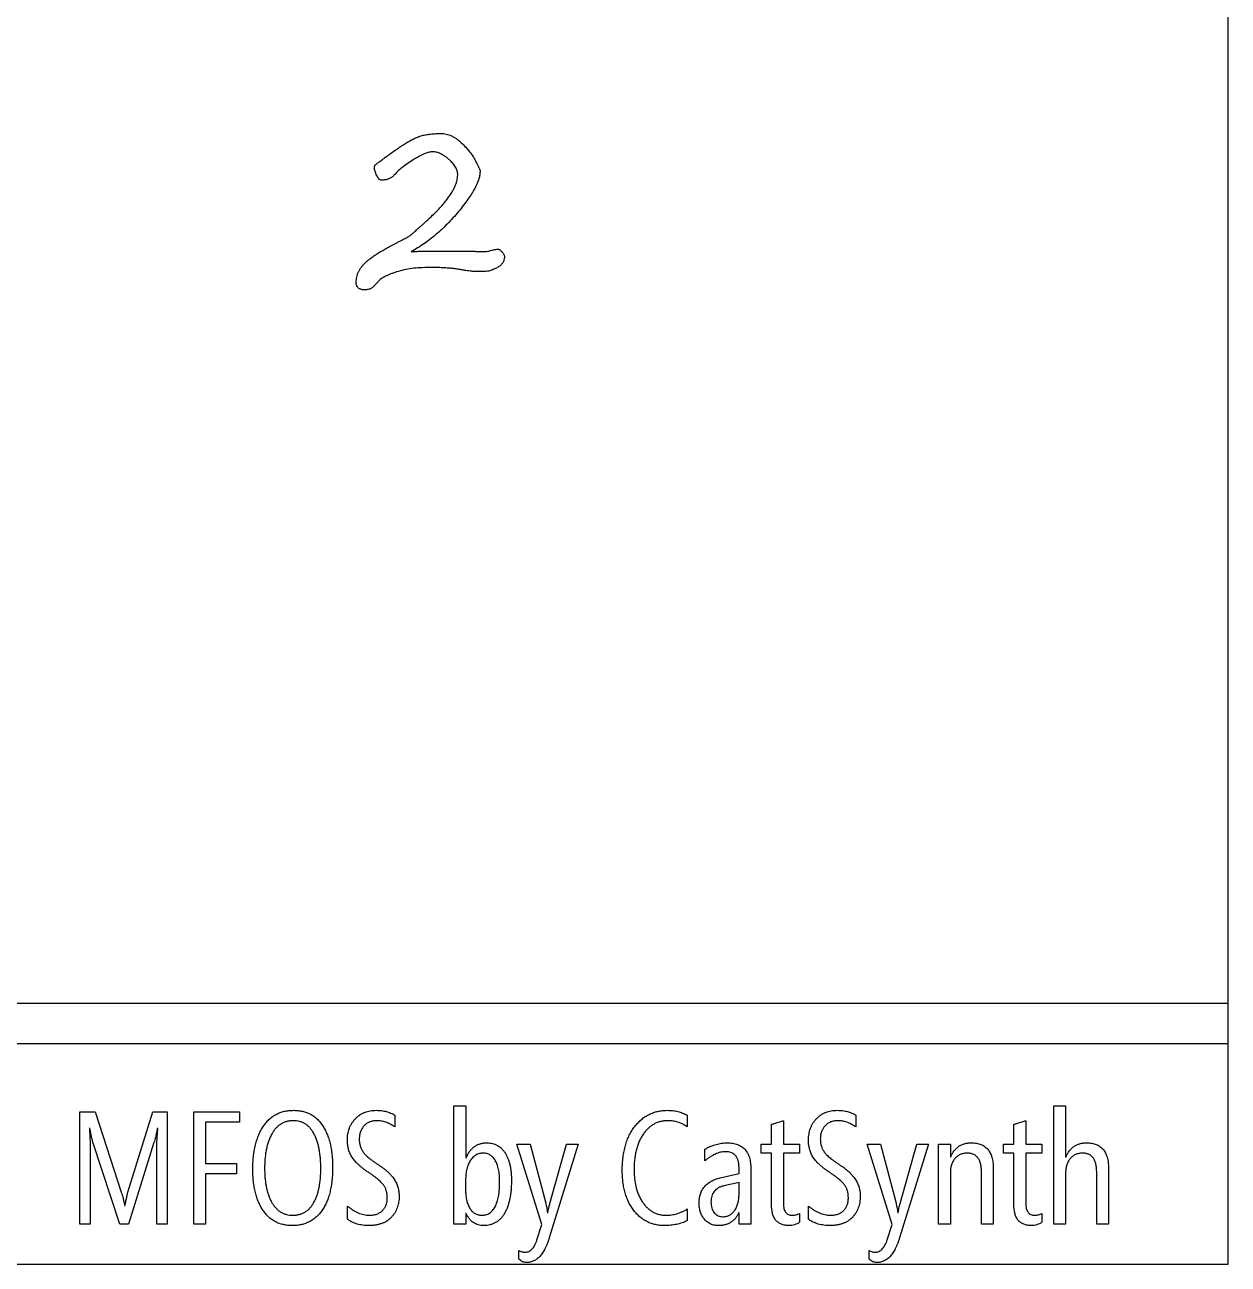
# Model space of a CAD drawing. Extents: x 87 to 117, y 47 to 176.
# Drawn here: x 101.72 to 116.72, y 47.38 to 62.83 of the extents above; entities that cross this region are included whole.
import ezdxf

# ---------------------------------------------------------------- set-up
doc = ezdxf.new("R2010")
doc.units = 0
doc.layers.get('0').update_dxf_attribs({"linetype": 'CONTINUOUS'})

msp = doc.modelspace()

# ---------------------------------------------------------------- linework, layer by layer
at = {"color": 7, "linetype": 'CONTINUOUS'}
for p, q in [((116.719, 50.625), (116.719, 172.625)), ((106.743, 60.004), (107.314, 60.004)), ((107.449, 59.751), (107.401, 59.751)), ((116.719, 50.625), (96.169, 50.625)), ((116.719, 50.125), (116.719, 50.625)), ((96.169, 50.125), (116.719, 50.125)), ((116.719, 47.375), (116.719, 50.125)), ((107.066, 47.875), (107.066, 49.349)), ((107.066, 49.349), (107.215, 49.349)), ((107.215, 49.349), (107.215, 48.702)), ((114.545, 47.875), (114.545, 49.349)), ((114.545, 49.349), (114.692, 49.349)), ((114.692, 49.349), (114.692, 48.716)), ((102.405, 47.875), (102.405, 49.275)), ((102.405, 49.275), (102.594, 49.275)), ((102.594, 49.275), (102.925, 48.263)), ((103.003, 48.272), (103.315, 49.275)), ((103.315, 49.275), (103.492, 49.275)), ((103.492, 49.275), (103.492, 47.875)), ((103.824, 47.875), (103.824, 49.275)), ((103.824, 49.275), (104.395, 49.275)), ((104.395, 49.146), (103.971, 49.146)), ((103.971, 49.146), (103.971, 48.631)), ((104.395, 49.275), (104.395, 49.146)), ((106.329, 49.234), (106.329, 49.087)), ((109.976, 49.234), (109.976, 49.087)), ((111.174, 49.165), (111.174, 48.87)), ((112.076, 49.234), (112.076, 49.087)), ((114.195, 49.165), (114.195, 48.87)), ((102.531, 49.073), (102.523, 49.073)), ((103.376, 49.068), (103.369, 49.068)), ((111.026, 48.87), (111.026, 49.119)), ((114.047, 48.87), (114.047, 49.119)), ((102.903, 47.875), (102.57, 48.883)), ((103.329, 48.891), (103.013, 47.875)), ((108.165, 47.871), (107.853, 48.87)), ((107.853, 48.87), (108.019, 48.87)), ((108.019, 48.87), (108.212, 48.136)), ((108.618, 48.87), (108.256, 47.703)), ((108.264, 48.134), (108.471, 48.87)), ((108.471, 48.87), (108.618, 48.87)), ((110.897, 48.76), (110.897, 48.87)), ((110.897, 48.87), (111.026, 48.87)), ((111.174, 48.87), (111.376, 48.87)), ((111.376, 48.87), (111.376, 48.76)), ((112.531, 47.871), (112.219, 48.87)), ((112.219, 48.87), (112.385, 48.87)), ((112.385, 48.87), (112.578, 48.136)), ((112.984, 48.87), (112.622, 47.703)), ((112.63, 48.134), (112.836, 48.87)), ((112.836, 48.87), (112.984, 48.87)), ((113.108, 47.875), (113.108, 48.87)), ((113.108, 48.87), (113.255, 48.87)), ((113.255, 48.87), (113.255, 48.716)), ((113.919, 48.76), (113.919, 48.87)), ((113.919, 48.87), (114.047, 48.87)), ((114.195, 48.87), (114.397, 48.87)), ((114.397, 48.87), (114.397, 48.76)), ((102.534, 48.801), (102.534, 47.875)), ((103.363, 47.875), (103.363, 48.814)), ((107.215, 48.702), (107.22, 48.702)), ((110.197, 48.663), (110.197, 48.81)), ((111.026, 48.76), (110.897, 48.76)), ((111.026, 48.116), (111.026, 48.76)), ((111.376, 48.76), (111.174, 48.76)), ((111.174, 48.76), (111.174, 48.133)), ((113.255, 48.716), (113.26, 48.716)), ((114.047, 48.76), (113.919, 48.76)), ((114.047, 48.116), (114.047, 48.76)), ((114.397, 48.76), (114.195, 48.76)), ((114.195, 48.76), (114.195, 48.133)), ((114.692, 48.716), (114.697, 48.716)), ((103.971, 48.631), (104.358, 48.631)), ((104.358, 48.631), (104.358, 48.502)), ((110.621, 48.506), (110.621, 48.575)), ((110.769, 48.565), (110.769, 47.875)), ((113.642, 47.875), (113.642, 48.532)), ((113.79, 48.57), (113.79, 47.875)), ((115.079, 47.875), (115.079, 48.532)), ((115.226, 48.57), (115.226, 47.875)), ((104.358, 48.502), (103.971, 48.502)), ((103.971, 48.502), (103.971, 47.875)), ((107.213, 48.429), (107.213, 48.292)), ((110.388, 48.452), (110.621, 48.506)), ((110.621, 48.396), (110.431, 48.353)), ((110.621, 48.249), (110.621, 48.396)), ((113.255, 48.512), (113.255, 47.875)), ((114.692, 48.512), (114.692, 47.875)), ((102.963, 48.106), (102.967, 48.106)), ((105.74, 47.936), (105.74, 48.101)), ((109.976, 48.064), (109.976, 47.917)), ((111.487, 47.936), (111.487, 48.101)), ((107.22, 48.007), (107.215, 48.007)), ((107.215, 48.007), (107.215, 47.875)), ((108.233, 48.018), (108.237, 48.018)), ((110.621, 48.014), (110.617, 48.014)), ((110.621, 47.875), (110.621, 48.014)), ((111.376, 48.009), (111.376, 47.898)), ((112.599, 48.018), (112.603, 48.018)), ((114.397, 48.009), (114.397, 47.898)), ((102.534, 47.875), (102.405, 47.875)), ((103.013, 47.875), (102.903, 47.875)), ((103.492, 47.875), (103.363, 47.875)), ((103.971, 47.875), (103.824, 47.875)), ((107.215, 47.875), (107.066, 47.875)), ((108.102, 47.678), (108.165, 47.871)), ((110.769, 47.875), (110.621, 47.875)), ((112.468, 47.678), (112.531, 47.871)), ((113.255, 47.875), (113.108, 47.875)), ((113.79, 47.875), (113.642, 47.875)), ((114.692, 47.875), (114.545, 47.875)), ((115.226, 47.875), (115.079, 47.875)), ((107.876, 47.438), (107.876, 47.548)), ((112.242, 47.438), (112.242, 47.548)), ((86.719, 47.375), (116.719, 47.375))]:
    msp.add_line(p, q, dxfattribs=at)
for points, knots in [([(106.077, 61.042), (106.077, 61.049), (106.078, 61.06), (106.081, 61.075), (106.088, 61.081), (106.095, 61.087), (106.106, 61.096), (106.121, 61.107), (106.139, 61.121), (106.161, 61.137), (106.187, 61.157), (106.226, 61.185), (106.275, 61.221), (106.334, 61.262), (106.389, 61.3), (106.441, 61.336), (106.492, 61.367), (106.542, 61.395), (106.593, 61.419), (106.644, 61.439), (106.7, 61.455), (106.762, 61.465), (106.831, 61.471), (106.879, 61.472), (106.904, 61.473)], [0, 0, 0, 0, 0.022106, 0.036826, 0.042022, 0.051854, 0.066392, 0.085584, 0.109181, 0.137516, 0.170504, 0.208474, 0.286544, 0.360058, 0.429257, 0.493684, 0.555092, 0.614295, 0.671835, 0.72779, 0.785943, 0.850648, 0.921577, 1, 1, 1, 1]), ([(106.904, 61.473), (106.915, 61.472), (106.938, 61.471), (106.971, 61.466), (107.004, 61.457), (107.036, 61.445), (107.068, 61.428), (107.099, 61.408), (107.129, 61.385), (107.168, 61.349), (107.214, 61.303), (107.262, 61.246), (107.303, 61.191), (107.33, 61.144), (107.348, 61.108), (107.36, 61.085), (107.371, 61.065), (107.379, 61.047), (107.385, 61.033), (107.389, 61.021), (107.393, 61.013), (107.393, 61.008), (107.393, 61.006)], [0, 0, 0, 0, 0.047221, 0.094361, 0.141592, 0.189691, 0.239545, 0.290928, 0.344725, 0.401282, 0.513052, 0.616939, 0.713451, 0.80419, 0.845364, 0.882071, 0.913819, 0.940119, 0.962475, 0.979881, 0.992157, 1, 1, 1, 1]), ([(106.803, 61.245), (106.796, 61.245), (106.781, 61.244), (106.757, 61.239), (106.731, 61.231), (106.701, 61.22), (106.67, 61.206), (106.636, 61.188), (106.599, 61.168), (106.548, 61.137), (106.488, 61.097), (106.422, 61.049), (106.366, 61.001), (106.335, 60.967), (106.32, 60.951)], [0, 0, 0, 0, 0.037265, 0.079375, 0.127495, 0.18106, 0.241434, 0.307916, 0.380911, 0.460579, 0.618051, 0.760236, 0.887063, 1, 1, 1, 1]), ([(107.115, 60.959), (107.115, 60.967), (107.114, 60.983), (107.109, 61.007), (107.1, 61.03), (107.088, 61.054), (107.072, 61.078), (107.054, 61.102), (107.031, 61.125), (107.006, 61.149), (106.98, 61.171), (106.953, 61.191), (106.927, 61.207), (106.901, 61.221), (106.876, 61.232), (106.852, 61.239), (106.827, 61.244), (106.811, 61.245), (106.803, 61.245)], [0, 0, 0, 0, 0.0515111, 0.104137, 0.1589868, 0.2174199, 0.2797547, 0.3461449, 0.4176363, 0.4952838, 0.5725738, 0.6453955, 0.7135396, 0.7774373, 0.8371421, 0.8936275, 0.9476198, 1, 1, 1, 1]), ([(106.161, 60.891), (106.157, 60.891), (106.146, 60.893), (106.133, 60.906), (106.119, 60.924), (106.106, 60.949), (106.094, 60.975), (106.085, 61), (106.078, 61.021), (106.077, 61.035), (106.077, 61.042)], [0, 0, 0, 0, 0.074646, 0.170766, 0.295176, 0.456503, 0.624469, 0.770829, 0.894683, 1, 1, 1, 1]), ([(106.32, 60.951), (106.311, 60.942), (106.292, 60.923), (106.254, 60.904), (106.21, 60.893), (106.178, 60.891), (106.161, 60.891)], [0, 0, 0, 0, 0.226835, 0.458891, 0.71491, 1, 1, 1, 1]), ([(106.346, 60.105), (106.358, 60.112), (106.382, 60.124), (106.416, 60.141), (106.445, 60.157), (106.471, 60.171), (106.494, 60.183), (106.512, 60.194), (106.526, 60.204), (106.538, 60.213), (106.55, 60.223), (106.564, 60.236), (106.582, 60.252), (106.604, 60.271), (106.629, 60.295), (106.659, 60.321), (106.692, 60.352), (106.74, 60.395), (106.799, 60.45), (106.863, 60.514), (106.917, 60.572), (106.963, 60.626), (107.001, 60.676), (107.033, 60.723), (107.059, 60.768), (107.08, 60.81), (107.095, 60.85), (107.107, 60.887), (107.113, 60.924), (107.114, 60.948), (107.115, 60.959)], [0, 0, 0, 0, 0.03548, 0.067234, 0.095568, 0.120629, 0.142129, 0.16008, 0.174691, 0.185891, 0.197714, 0.21377, 0.234063, 0.258868, 0.287884, 0.321408, 0.359393, 0.401392, 0.485824, 0.561722, 0.62895, 0.68785, 0.740452, 0.788437, 0.831772, 0.870684, 0.906463, 0.939798, 0.970598, 1, 1, 1, 1]), ([(107.393, 61.006), (107.393, 60.99), (107.391, 60.956), (107.377, 60.903), (107.355, 60.846), (107.326, 60.785), (107.287, 60.719), (107.241, 60.649), (107.186, 60.575), (107.124, 60.497), (107.057, 60.42), (106.987, 60.346), (106.916, 60.276), (106.843, 60.212), (106.769, 60.151), (106.693, 60.096), (106.616, 60.044), (106.562, 60.014), (106.536, 59.999)], [0, 0, 0, 0, 0.035618, 0.075111, 0.119728, 0.16967, 0.225428, 0.287122, 0.355168, 0.429414, 0.505896, 0.580565, 0.653765, 0.72524, 0.795537, 0.864802, 0.932626, 1, 1, 1, 1]), ([(105.849, 59.615), (105.85, 59.627), (105.851, 59.649), (105.855, 59.683), (105.865, 59.715), (105.877, 59.747), (105.894, 59.777), (105.913, 59.807), (105.937, 59.835), (105.963, 59.862), (105.995, 59.89), (106.031, 59.918), (106.071, 59.947), (106.117, 59.977), (106.167, 60.008), (106.222, 60.04), (106.282, 60.073), (106.324, 60.094), (106.346, 60.105)], [0, 0, 0, 0, 0.046949, 0.092743, 0.138108, 0.184331, 0.230854, 0.27867, 0.328405, 0.380221, 0.436327, 0.498087, 0.566415, 0.640679, 0.720976, 0.80765, 0.900482, 1, 1, 1, 1]), ([(106.536, 59.999), (106.549, 60), (106.578, 60.002), (106.625, 60.004), (106.681, 60.004), (106.722, 60.004), (106.743, 60.004)], [0, 0, 0, 0, 0.187264, 0.416337, 0.687199, 1, 1, 1, 1]), ([(107.314, 60.004), (107.331, 60.004), (107.36, 60.002), (107.4, 60), (107.431, 60), (107.459, 60), (107.493, 60.005), (107.52, 60.012), (107.535, 60.016)], [0, 0, 0, 0, 0.224288, 0.404012, 0.539156, 0.629837, 0.791278, 1, 1, 1, 1]), ([(107.535, 60.016), (107.543, 60.018), (107.559, 60.022), (107.581, 60.026), (107.599, 60.029), (107.611, 60.03), (107.616, 60.03)], [0, 0, 0, 0, 0.315434, 0.584585, 0.812608, 1, 1, 1, 1]), ([(107.616, 60.03), (107.62, 60.029), (107.629, 60.029), (107.641, 60.021), (107.655, 60.01), (107.668, 59.995), (107.681, 59.98), (107.69, 59.965), (107.696, 59.951), (107.697, 59.941), (107.697, 59.937)], [0, 0, 0, 0, 0.092021, 0.198992, 0.330354, 0.48873, 0.64797, 0.784961, 0.899015, 1, 1, 1, 1]), ([(106.762, 59.802), (106.724, 59.801), (106.651, 59.8), (106.545, 59.79), (106.446, 59.773), (106.369, 59.752), (106.313, 59.733), (106.274, 59.719), (106.24, 59.704), (106.21, 59.689), (106.183, 59.675), (106.16, 59.66), (106.141, 59.645), (106.13, 59.634), (106.125, 59.628)], [0, 0, 0, 0, 0.1675542, 0.3246051, 0.4737672, 0.6143108, 0.6799057, 0.7407035, 0.795717, 0.8459162, 0.8914062, 0.9316611, 0.9680032, 1, 1, 1, 1]), ([(107.216, 59.764), (107.2, 59.767), (107.168, 59.773), (107.118, 59.781), (107.065, 59.788), (107.01, 59.793), (106.952, 59.797), (106.891, 59.8), (106.827, 59.802), (106.784, 59.802), (106.762, 59.802)], [0, 0, 0, 0, 0.1048847, 0.2154556, 0.3315575, 0.453417, 0.5811777, 0.7147868, 0.8543923, 1, 1, 1, 1]), ([(107.697, 59.937), (107.697, 59.93), (107.696, 59.916), (107.692, 59.895), (107.685, 59.877), (107.676, 59.858), (107.662, 59.842), (107.647, 59.827), (107.629, 59.813), (107.601, 59.796), (107.566, 59.779), (107.525, 59.763), (107.486, 59.753), (107.461, 59.752), (107.449, 59.751)], [0, 0, 0, 0, 0.063069, 0.122459, 0.182169, 0.241571, 0.302149, 0.366389, 0.433713, 0.506433, 0.648116, 0.777487, 0.893599, 1, 1, 1, 1]), ([(107.401, 59.751), (107.381, 59.751), (107.345, 59.752), (107.294, 59.754), (107.252, 59.758), (107.227, 59.762), (107.216, 59.764)], [0, 0, 0, 0, 0.315682, 0.58898, 0.81627, 1, 1, 1, 1]), ([(105.953, 59.523), (105.945, 59.524), (105.93, 59.524), (105.908, 59.529), (105.89, 59.536), (105.875, 59.546), (105.863, 59.559), (105.855, 59.575), (105.85, 59.595), (105.849, 59.608), (105.849, 59.615)], [0, 0, 0, 0, 0.1548793, 0.2898171, 0.4106378, 0.521955, 0.6314712, 0.7440927, 0.8650162, 1, 1, 1, 1]), ([(106.125, 59.628), (106.116, 59.618), (106.099, 59.598), (106.075, 59.573), (106.054, 59.554), (106.036, 59.541), (106.018, 59.533), (105.999, 59.527), (105.977, 59.524), (105.961, 59.524), (105.953, 59.523)], [0, 0, 0, 0, 0.200898, 0.368259, 0.499908, 0.598384, 0.683257, 0.777167, 0.883415, 1, 1, 1, 1]), ([(104.561, 48.559), (104.561, 48.587), (104.562, 48.64), (104.568, 48.718), (104.578, 48.792), (104.592, 48.862), (104.611, 48.927), (104.633, 48.987), (104.66, 49.044), (104.691, 49.095), (104.726, 49.142), (104.764, 49.183), (104.806, 49.217), (104.852, 49.245), (104.901, 49.267), (104.954, 49.283), (105.011, 49.292), (105.05, 49.293), (105.07, 49.294)], [0, 0, 0, 0, 0.081874, 0.159686, 0.233631, 0.30379, 0.37109, 0.435201, 0.496771, 0.556699, 0.614337, 0.669601, 0.723283, 0.776342, 0.829518, 0.884123, 0.940676, 1, 1, 1, 1]), ([(105.07, 49.294), (105.089, 49.293), (105.126, 49.292), (105.18, 49.283), (105.231, 49.268), (105.278, 49.248), (105.321, 49.221), (105.362, 49.188), (105.398, 49.149), (105.431, 49.105), (105.46, 49.055), (105.486, 49.001), (105.508, 48.942), (105.525, 48.879), (105.539, 48.811), (105.548, 48.738), (105.554, 48.662), (105.555, 48.609), (105.555, 48.582)], [0, 0, 0, 0, 0.058793, 0.114712, 0.168484, 0.221328, 0.273667, 0.32679, 0.381121, 0.438119, 0.497421, 0.559105, 0.623283, 0.6907, 0.761829, 0.836944, 0.916346, 1, 1, 1, 1]), ([(105.74, 48.919), (105.74, 48.933), (105.74, 48.959), (105.745, 48.998), (105.753, 49.035), (105.764, 49.07), (105.778, 49.103), (105.795, 49.134), (105.816, 49.163), (105.839, 49.19), (105.865, 49.214), (105.893, 49.236), (105.923, 49.254), (105.955, 49.269), (105.989, 49.28), (106.025, 49.288), (106.063, 49.293), (106.089, 49.293), (106.102, 49.294)], [0, 0, 0, 0, 0.069286, 0.136106, 0.199867, 0.262149, 0.323085, 0.38352, 0.443747, 0.504683, 0.565476, 0.625093, 0.684806, 0.744794, 0.805359, 0.867786, 0.932657, 1, 1, 1, 1]), ([(106.102, 49.294), (106.112, 49.294), (106.134, 49.293), (106.165, 49.29), (106.195, 49.286), (106.224, 49.279), (106.252, 49.271), (106.279, 49.26), (106.305, 49.249), (106.321, 49.239), (106.329, 49.234)], [0, 0, 0, 0, 0.135357, 0.266391, 0.394707, 0.51985, 0.641005, 0.761483, 0.88147, 1, 1, 1, 1]), ([(109.166, 48.546), (109.166, 48.574), (109.167, 48.629), (109.175, 48.709), (109.187, 48.784), (109.204, 48.855), (109.225, 48.921), (109.252, 48.983), (109.284, 49.04), (109.32, 49.093), (109.361, 49.14), (109.404, 49.181), (109.451, 49.216), (109.501, 49.244), (109.554, 49.267), (109.61, 49.282), (109.669, 49.292), (109.71, 49.293), (109.73, 49.294)], [0, 0, 0, 0, 0.080198, 0.156322, 0.228654, 0.297605, 0.363882, 0.427726, 0.4897, 0.550423, 0.6096, 0.666314, 0.721256, 0.775658, 0.829728, 0.884827, 0.94137, 1, 1, 1, 1]), ([(109.73, 49.294), (109.752, 49.293), (109.795, 49.292), (109.858, 49.28), (109.919, 49.262), (109.957, 49.243), (109.976, 49.234)], [0, 0, 0, 0, 0.253739, 0.503071, 0.750566, 1, 1, 1, 1]), ([(111.487, 48.919), (111.487, 48.933), (111.488, 48.959), (111.493, 48.998), (111.5, 49.035), (111.511, 49.07), (111.526, 49.103), (111.542, 49.134), (111.563, 49.163), (111.586, 49.19), (111.612, 49.214), (111.64, 49.236), (111.67, 49.254), (111.702, 49.269), (111.736, 49.28), (111.772, 49.288), (111.81, 49.293), (111.836, 49.293), (111.849, 49.294)], [0, 0, 0, 0, 0.069286, 0.136106, 0.199867, 0.262149, 0.323085, 0.38352, 0.443747, 0.504683, 0.565476, 0.625093, 0.684806, 0.744794, 0.805359, 0.867786, 0.932657, 1, 1, 1, 1]), ([(111.849, 49.294), (111.86, 49.294), (111.881, 49.293), (111.912, 49.29), (111.942, 49.286), (111.971, 49.279), (111.999, 49.271), (112.026, 49.26), (112.052, 49.249), (112.068, 49.239), (112.076, 49.234)], [0, 0, 0, 0, 0.1353569, 0.2663909, 0.3947068, 0.5198498, 0.6410046, 0.761483, 0.8814697, 1, 1, 1, 1]), ([(105.065, 49.165), (105.051, 49.164), (105.024, 49.163), (104.984, 49.156), (104.947, 49.143), (104.912, 49.125), (104.88, 49.102), (104.85, 49.074), (104.823, 49.041), (104.799, 49.003), (104.778, 48.961), (104.759, 48.916), (104.743, 48.867), (104.73, 48.814), (104.72, 48.758), (104.713, 48.699), (104.709, 48.636), (104.708, 48.593), (104.708, 48.571)], [0, 0, 0, 0, 0.054091, 0.10601, 0.156404, 0.206193, 0.256919, 0.309071, 0.363848, 0.42199, 0.483103, 0.546369, 0.612894, 0.682698, 0.756095, 0.832987, 0.914345, 1, 1, 1, 1]), ([(105.408, 48.568), (105.408, 48.59), (105.407, 48.634), (105.403, 48.699), (105.396, 48.759), (105.387, 48.816), (105.375, 48.869), (105.36, 48.918), (105.342, 48.964), (105.322, 49.005), (105.299, 49.043), (105.273, 49.075), (105.245, 49.103), (105.214, 49.126), (105.18, 49.143), (105.144, 49.156), (105.105, 49.163), (105.079, 49.164), (105.065, 49.165)], [0, 0, 0, 0, 0.088355, 0.171988, 0.251103, 0.325868, 0.396146, 0.463046, 0.526227, 0.586658, 0.643793, 0.697339, 0.748426, 0.797988, 0.84654, 0.896018, 0.946743, 1, 1, 1, 1]), ([(106.102, 49.165), (106.094, 49.165), (106.079, 49.164), (106.056, 49.161), (106.035, 49.156), (106.015, 49.149), (105.996, 49.139), (105.978, 49.128), (105.961, 49.115), (105.941, 49.095), (105.919, 49.066), (105.901, 49.027), (105.889, 48.985), (105.888, 48.955), (105.887, 48.94)], [0, 0, 0, 0, 0.067165, 0.132293, 0.194562, 0.256122, 0.316124, 0.376786, 0.437448, 0.500112, 0.62368, 0.745173, 0.869529, 1, 1, 1, 1]), ([(106.329, 49.087), (106.32, 49.093), (106.302, 49.105), (106.274, 49.121), (106.245, 49.135), (106.217, 49.146), (106.189, 49.154), (106.16, 49.16), (106.131, 49.164), (106.111, 49.165), (106.102, 49.165)], [0, 0, 0, 0, 0.13687, 0.2682, 0.396209, 0.520003, 0.641838, 0.762184, 0.880952, 1, 1, 1, 1]), ([(109.731, 49.165), (109.716, 49.164), (109.686, 49.163), (109.642, 49.155), (109.601, 49.142), (109.562, 49.124), (109.525, 49.101), (109.49, 49.071), (109.458, 49.038), (109.428, 48.999), (109.401, 48.956), (109.377, 48.909), (109.358, 48.859), (109.341, 48.806), (109.329, 48.749), (109.32, 48.689), (109.314, 48.626), (109.314, 48.583), (109.313, 48.561)], [0, 0, 0, 0, 0.055587, 0.10912, 0.161442, 0.213769, 0.266975, 0.321572, 0.378462, 0.438534, 0.500711, 0.564174, 0.629595, 0.697151, 0.768051, 0.841623, 0.918835, 1, 1, 1, 1]), ([(109.976, 49.087), (109.967, 49.093), (109.949, 49.105), (109.92, 49.121), (109.89, 49.135), (109.86, 49.146), (109.829, 49.154), (109.797, 49.16), (109.764, 49.164), (109.742, 49.165), (109.731, 49.165)], [0, 0, 0, 0, 0.128626, 0.254044, 0.377462, 0.501207, 0.624385, 0.747451, 0.872449, 1, 1, 1, 1]), ([(111.056, 49.128), (111.069, 49.132), (111.093, 49.14), (111.126, 49.15), (111.152, 49.158), (111.167, 49.163), (111.174, 49.165)], [0, 0, 0, 0, 0.335476, 0.6136, 0.835101, 1, 1, 1, 1]), ([(111.849, 49.165), (111.841, 49.165), (111.826, 49.164), (111.804, 49.161), (111.782, 49.156), (111.762, 49.149), (111.743, 49.139), (111.725, 49.128), (111.709, 49.115), (111.688, 49.095), (111.667, 49.066), (111.648, 49.027), (111.636, 48.985), (111.635, 48.955), (111.634, 48.94)], [0, 0, 0, 0, 0.067165, 0.132293, 0.194562, 0.256122, 0.316124, 0.376786, 0.437448, 0.500112, 0.62368, 0.745173, 0.869529, 1, 1, 1, 1]), ([(112.076, 49.087), (112.067, 49.093), (112.049, 49.105), (112.021, 49.121), (111.993, 49.135), (111.964, 49.146), (111.936, 49.154), (111.907, 49.16), (111.878, 49.164), (111.859, 49.165), (111.849, 49.165)], [0, 0, 0, 0, 0.13687, 0.2682, 0.396209, 0.520003, 0.641838, 0.762184, 0.880952, 1, 1, 1, 1]), ([(114.077, 49.128), (114.09, 49.132), (114.114, 49.14), (114.147, 49.15), (114.173, 49.158), (114.188, 49.163), (114.195, 49.165)], [0, 0, 0, 0, 0.335476, 0.6136, 0.835101, 1, 1, 1, 1]), ([(102.523, 49.073), (102.525, 49.049), (102.528, 49.002), (102.531, 48.933), (102.534, 48.866), (102.534, 48.822), (102.534, 48.801)], [0, 0, 0, 0, 0.264649, 0.519427, 0.764533, 1, 1, 1, 1]), ([(102.57, 48.883), (102.569, 48.887), (102.567, 48.895), (102.563, 48.909), (102.559, 48.927), (102.554, 48.949), (102.549, 48.975), (102.543, 49.004), (102.537, 49.037), (102.533, 49.061), (102.531, 49.073)], [0, 0, 0, 0, 0.0557191, 0.1321894, 0.2266091, 0.3415698, 0.4774256, 0.6312804, 0.8060437, 1, 1, 1, 1]), ([(103.369, 49.068), (103.366, 49.049), (103.361, 49.015), (103.351, 48.967), (103.341, 48.926), (103.333, 48.902), (103.329, 48.891)], [0, 0, 0, 0, 0.305013, 0.572148, 0.804439, 1, 1, 1, 1]), ([(103.369, 48.961), (103.37, 48.972), (103.371, 48.992), (103.373, 49.02), (103.375, 49.045), (103.376, 49.06), (103.376, 49.068)], [0, 0, 0, 0, 0.297318, 0.562341, 0.797405, 1, 1, 1, 1]), ([(111.026, 49.119), (111.03, 49.12), (111.04, 49.122), (111.05, 49.126), (111.056, 49.128)], [0, 0, 0, 0, 0.389052, 1, 1, 1, 1]), ([(114.047, 49.119), (114.051, 49.12), (114.061, 49.122), (114.071, 49.126), (114.077, 49.128)], [0, 0, 0, 0, 0.389052, 1, 1, 1, 1]), ([(103.363, 48.814), (103.363, 48.84), (103.364, 48.889), (103.368, 48.938), (103.369, 48.961)], [0, 0, 0, 0, 0.524894, 1, 1, 1, 1]), ([(106.009, 48.515), (105.998, 48.523), (105.975, 48.538), (105.943, 48.562), (105.913, 48.585), (105.886, 48.609), (105.861, 48.632), (105.839, 48.656), (105.819, 48.679), (105.802, 48.702), (105.787, 48.726), (105.774, 48.751), (105.764, 48.776), (105.755, 48.803), (105.748, 48.831), (105.743, 48.859), (105.74, 48.889), (105.74, 48.909), (105.74, 48.919)], [0, 0, 0, 0, 0.0825319, 0.1609089, 0.2356888, 0.3061216, 0.3728278, 0.4355433, 0.495259, 0.5513859, 0.6059107, 0.659954, 0.7143765, 0.7697283, 0.8249186, 0.8816359, 0.9401244, 1, 1, 1, 1]), ([(105.887, 48.94), (105.887, 48.926), (105.888, 48.897), (105.897, 48.856), (105.91, 48.818), (105.926, 48.788), (105.943, 48.765), (105.958, 48.748), (105.976, 48.729), (105.997, 48.71), (106.02, 48.69), (106.047, 48.67), (106.076, 48.649), (106.097, 48.635), (106.108, 48.628)], [0, 0, 0, 0, 0.1082418, 0.2112481, 0.3115112, 0.4107657, 0.4630067, 0.5209099, 0.5846713, 0.6550916, 0.731231, 0.8143873, 0.9041413, 1, 1, 1, 1]), ([(107.22, 48.702), (107.227, 48.717), (107.24, 48.746), (107.264, 48.784), (107.292, 48.816), (107.323, 48.843), (107.357, 48.863), (107.395, 48.878), (107.436, 48.887), (107.464, 48.888), (107.479, 48.889)], [0, 0, 0, 0, 0.142568, 0.274142, 0.397671, 0.516432, 0.632868, 0.750151, 0.871207, 1, 1, 1, 1]), ([(107.479, 48.889), (107.491, 48.888), (107.514, 48.887), (107.548, 48.881), (107.579, 48.872), (107.609, 48.858), (107.636, 48.84), (107.662, 48.818), (107.685, 48.792), (107.706, 48.763), (107.724, 48.73), (107.74, 48.694), (107.754, 48.656), (107.765, 48.614), (107.774, 48.57), (107.78, 48.523), (107.784, 48.472), (107.784, 48.438), (107.784, 48.421)], [0, 0, 0, 0, 0.056992, 0.111008, 0.163841, 0.215571, 0.266992, 0.319702, 0.374616, 0.432175, 0.492393, 0.554828, 0.619991, 0.688008, 0.760004, 0.835935, 0.915546, 1, 1, 1, 1]), ([(110.197, 48.81), (110.209, 48.817), (110.232, 48.829), (110.267, 48.845), (110.301, 48.858), (110.336, 48.869), (110.37, 48.878), (110.404, 48.884), (110.439, 48.888), (110.461, 48.888), (110.473, 48.889)], [0, 0, 0, 0, 0.136217, 0.268484, 0.396733, 0.521993, 0.64412, 0.76437, 0.882507, 1, 1, 1, 1]), ([(110.473, 48.889), (110.485, 48.888), (110.508, 48.888), (110.541, 48.884), (110.573, 48.878), (110.602, 48.869), (110.629, 48.857), (110.653, 48.844), (110.675, 48.827), (110.695, 48.808), (110.712, 48.786), (110.727, 48.762), (110.74, 48.735), (110.751, 48.706), (110.759, 48.674), (110.764, 48.64), (110.768, 48.603), (110.768, 48.578), (110.769, 48.565)], [0, 0, 0, 0, 0.070997, 0.13843, 0.201503, 0.261798, 0.319207, 0.374571, 0.429395, 0.483624, 0.538588, 0.594638, 0.653761, 0.715122, 0.780078, 0.848568, 0.922139, 1, 1, 1, 1]), ([(111.757, 48.515), (111.745, 48.523), (111.722, 48.538), (111.69, 48.562), (111.66, 48.585), (111.633, 48.609), (111.608, 48.632), (111.586, 48.656), (111.567, 48.679), (111.549, 48.702), (111.534, 48.726), (111.522, 48.751), (111.511, 48.776), (111.502, 48.803), (111.496, 48.831), (111.491, 48.859), (111.487, 48.889), (111.487, 48.909), (111.487, 48.919)], [0, 0, 0, 0, 0.082532, 0.160909, 0.235689, 0.306122, 0.372828, 0.435543, 0.495259, 0.551386, 0.605911, 0.659954, 0.714376, 0.769728, 0.824919, 0.881636, 0.940124, 1, 1, 1, 1]), ([(111.634, 48.94), (111.635, 48.926), (111.636, 48.897), (111.644, 48.856), (111.658, 48.818), (111.674, 48.788), (111.69, 48.765), (111.705, 48.748), (111.723, 48.729), (111.745, 48.71), (111.768, 48.69), (111.794, 48.67), (111.824, 48.649), (111.844, 48.635), (111.855, 48.628)], [0, 0, 0, 0, 0.108242, 0.211248, 0.311511, 0.410766, 0.463007, 0.52091, 0.584671, 0.655092, 0.731231, 0.814387, 0.904141, 1, 1, 1, 1]), ([(113.26, 48.716), (113.267, 48.73), (113.279, 48.756), (113.303, 48.791), (113.331, 48.822), (113.362, 48.846), (113.396, 48.865), (113.433, 48.879), (113.473, 48.887), (113.502, 48.888), (113.516, 48.889)], [0, 0, 0, 0, 0.138012, 0.26701, 0.388918, 0.507155, 0.624592, 0.743798, 0.867757, 1, 1, 1, 1]), ([(113.516, 48.889), (113.527, 48.888), (113.549, 48.888), (113.58, 48.884), (113.609, 48.878), (113.636, 48.869), (113.66, 48.858), (113.683, 48.845), (113.703, 48.828), (113.722, 48.809), (113.738, 48.788), (113.752, 48.764), (113.764, 48.738), (113.773, 48.709), (113.781, 48.678), (113.786, 48.644), (113.789, 48.608), (113.789, 48.583), (113.79, 48.57)], [0, 0, 0, 0, 0.068941, 0.134114, 0.195459, 0.254005, 0.310036, 0.364596, 0.41868, 0.472906, 0.528146, 0.585073, 0.644326, 0.707607, 0.773579, 0.844501, 0.919681, 1, 1, 1, 1]), ([(114.697, 48.716), (114.704, 48.73), (114.716, 48.756), (114.74, 48.791), (114.767, 48.822), (114.798, 48.846), (114.832, 48.865), (114.87, 48.879), (114.91, 48.887), (114.938, 48.888), (114.953, 48.889)], [0, 0, 0, 0, 0.138012, 0.26701, 0.388918, 0.507155, 0.624592, 0.743798, 0.867757, 1, 1, 1, 1]), ([(114.953, 48.889), (114.964, 48.888), (114.986, 48.888), (115.017, 48.884), (115.046, 48.878), (115.073, 48.869), (115.097, 48.858), (115.12, 48.845), (115.14, 48.828), (115.159, 48.809), (115.175, 48.788), (115.188, 48.764), (115.2, 48.738), (115.21, 48.709), (115.218, 48.678), (115.223, 48.644), (115.226, 48.608), (115.226, 48.583), (115.226, 48.57)], [0, 0, 0, 0, 0.068941, 0.134114, 0.195459, 0.254005, 0.310036, 0.364596, 0.41868, 0.472906, 0.528146, 0.585073, 0.644326, 0.707607, 0.773579, 0.844501, 0.919681, 1, 1, 1, 1]), ([(107.434, 48.76), (107.426, 48.759), (107.409, 48.759), (107.385, 48.754), (107.363, 48.747), (107.341, 48.737), (107.322, 48.724), (107.303, 48.708), (107.286, 48.689), (107.271, 48.667), (107.257, 48.643), (107.246, 48.617), (107.236, 48.59), (107.228, 48.561), (107.221, 48.53), (107.217, 48.498), (107.214, 48.464), (107.213, 48.441), (107.213, 48.429)], [0, 0, 0, 0, 0.057188, 0.111273, 0.164416, 0.216942, 0.270208, 0.324468, 0.381906, 0.441491, 0.503699, 0.567276, 0.632963, 0.70034, 0.77058, 0.843984, 0.920172, 1, 1, 1, 1]), ([(107.637, 48.406), (107.637, 48.42), (107.637, 48.447), (107.634, 48.487), (107.63, 48.523), (107.624, 48.557), (107.617, 48.589), (107.608, 48.618), (107.597, 48.645), (107.584, 48.669), (107.57, 48.69), (107.555, 48.709), (107.538, 48.724), (107.52, 48.737), (107.501, 48.747), (107.479, 48.754), (107.457, 48.759), (107.442, 48.759), (107.434, 48.76)], [0, 0, 0, 0, 0.091798, 0.178069, 0.258941, 0.33532, 0.406248, 0.473308, 0.536312, 0.595479, 0.651656, 0.704252, 0.754412, 0.802533, 0.850941, 0.898979, 0.948633, 1, 1, 1, 1]), ([(110.45, 48.778), (110.44, 48.778), (110.419, 48.777), (110.388, 48.771), (110.357, 48.762), (110.326, 48.749), (110.294, 48.733), (110.262, 48.713), (110.229, 48.69), (110.208, 48.672), (110.197, 48.663)], [0, 0, 0, 0, 0.1077, 0.21794, 0.33192, 0.45116, 0.577278, 0.709859, 0.850895, 1, 1, 1, 1]), ([(110.621, 48.575), (110.621, 48.591), (110.62, 48.621), (110.612, 48.663), (110.599, 48.698), (110.58, 48.728), (110.555, 48.751), (110.525, 48.767), (110.489, 48.776), (110.464, 48.777), (110.45, 48.778)], [0, 0, 0, 0, 0.156877, 0.295213, 0.418447, 0.530363, 0.638544, 0.748559, 0.867627, 1, 1, 1, 1]), ([(113.462, 48.76), (113.455, 48.759), (113.44, 48.759), (113.418, 48.756), (113.398, 48.751), (113.379, 48.743), (113.36, 48.734), (113.343, 48.723), (113.327, 48.709), (113.312, 48.694), (113.299, 48.676), (113.287, 48.657), (113.277, 48.637), (113.269, 48.615), (113.263, 48.591), (113.258, 48.566), (113.256, 48.54), (113.256, 48.522), (113.255, 48.512)], [0, 0, 0, 0, 0.061903, 0.121872, 0.179926, 0.235863, 0.292934, 0.34899, 0.40633, 0.465747, 0.526155, 0.587323, 0.649002, 0.713196, 0.780486, 0.849817, 0.923083, 1, 1, 1, 1]), ([(113.642, 48.532), (113.642, 48.542), (113.642, 48.559), (113.64, 48.585), (113.636, 48.609), (113.631, 48.631), (113.625, 48.652), (113.617, 48.671), (113.608, 48.688), (113.598, 48.703), (113.586, 48.716), (113.572, 48.728), (113.557, 48.738), (113.541, 48.746), (113.523, 48.752), (113.504, 48.757), (113.484, 48.759), (113.47, 48.759), (113.462, 48.76)], [0, 0, 0, 0, 0.083479, 0.161167, 0.234076, 0.302631, 0.367253, 0.428445, 0.486035, 0.541737, 0.595891, 0.648888, 0.702177, 0.757388, 0.813475, 0.872517, 0.933875, 1, 1, 1, 1]), ([(114.899, 48.76), (114.892, 48.759), (114.877, 48.759), (114.855, 48.756), (114.835, 48.751), (114.815, 48.743), (114.797, 48.734), (114.78, 48.723), (114.764, 48.709), (114.749, 48.694), (114.736, 48.676), (114.724, 48.657), (114.714, 48.637), (114.706, 48.615), (114.7, 48.591), (114.695, 48.566), (114.693, 48.54), (114.692, 48.522), (114.692, 48.512)], [0, 0, 0, 0, 0.061903, 0.121872, 0.179926, 0.235863, 0.292934, 0.34899, 0.40633, 0.465747, 0.526155, 0.587323, 0.649002, 0.713196, 0.780486, 0.849817, 0.923083, 1, 1, 1, 1]), ([(115.079, 48.532), (115.079, 48.542), (115.079, 48.559), (115.076, 48.585), (115.073, 48.609), (115.068, 48.631), (115.062, 48.652), (115.054, 48.671), (115.045, 48.688), (115.035, 48.703), (115.022, 48.716), (115.009, 48.728), (114.994, 48.738), (114.978, 48.746), (114.96, 48.752), (114.941, 48.757), (114.921, 48.759), (114.906, 48.759), (114.899, 48.76)], [0, 0, 0, 0, 0.083479, 0.161167, 0.234076, 0.302631, 0.367253, 0.428445, 0.486035, 0.541737, 0.595891, 0.648888, 0.702177, 0.757388, 0.813475, 0.872517, 0.933875, 1, 1, 1, 1]), ([(105.052, 47.857), (105.033, 47.857), (104.996, 47.858), (104.942, 47.868), (104.891, 47.882), (104.843, 47.903), (104.799, 47.93), (104.758, 47.963), (104.721, 48.002), (104.687, 48.046), (104.658, 48.096), (104.631, 48.15), (104.61, 48.208), (104.591, 48.27), (104.578, 48.337), (104.568, 48.407), (104.562, 48.482), (104.561, 48.533), (104.561, 48.559)], [0, 0, 0, 0, 0.059169, 0.11574, 0.170512, 0.223694, 0.276721, 0.330649, 0.386162, 0.443883, 0.503871, 0.565671, 0.629804, 0.696956, 0.767078, 0.840645, 0.918198, 1, 1, 1, 1]), ([(104.708, 48.571), (104.708, 48.549), (104.709, 48.506), (104.713, 48.443), (104.72, 48.384), (104.73, 48.328), (104.743, 48.276), (104.758, 48.228), (104.777, 48.183), (104.798, 48.142), (104.822, 48.105), (104.849, 48.074), (104.878, 48.046), (104.909, 48.024), (104.943, 48.007), (104.98, 47.995), (105.018, 47.987), (105.045, 47.986), (105.059, 47.986)], [0, 0, 0, 0, 0.087225, 0.169717, 0.248055, 0.321665, 0.392074, 0.458332, 0.521783, 0.582232, 0.639507, 0.693643, 0.745196, 0.795359, 0.844997, 0.894779, 0.946308, 1, 1, 1, 1]), ([(105.555, 48.582), (105.555, 48.554), (105.554, 48.5), (105.548, 48.422), (105.538, 48.348), (105.524, 48.279), (105.506, 48.214), (105.484, 48.154), (105.457, 48.099), (105.427, 48.049), (105.392, 48.004), (105.354, 47.964), (105.313, 47.931), (105.267, 47.904), (105.219, 47.883), (105.166, 47.868), (105.11, 47.858), (105.072, 47.857), (105.052, 47.857)], [0, 0, 0, 0, 0.083371, 0.162322, 0.237137, 0.307742, 0.375161, 0.439077, 0.50043, 0.559641, 0.616423, 0.670862, 0.724194, 0.776754, 0.829764, 0.883986, 0.940603, 1, 1, 1, 1]), ([(105.059, 47.986), (105.073, 47.986), (105.1, 47.987), (105.139, 47.995), (105.176, 48.007), (105.21, 48.024), (105.242, 48.046), (105.271, 48.073), (105.297, 48.105), (105.32, 48.142), (105.341, 48.183), (105.359, 48.227), (105.374, 48.275), (105.387, 48.327), (105.396, 48.382), (105.403, 48.441), (105.407, 48.503), (105.408, 48.546), (105.408, 48.568)], [0, 0, 0, 0, 0.055054, 0.107174, 0.157885, 0.207562, 0.257937, 0.309432, 0.363554, 0.42066, 0.48068, 0.543759, 0.610182, 0.680062, 0.75361, 0.831105, 0.913164, 1, 1, 1, 1]), ([(106.108, 48.628), (106.12, 48.62), (106.144, 48.604), (106.178, 48.58), (106.209, 48.556), (106.238, 48.532), (106.264, 48.508), (106.286, 48.483), (106.306, 48.46), (106.328, 48.428), (106.351, 48.387), (106.37, 48.335), (106.382, 48.281), (106.384, 48.244), (106.384, 48.225)], [0, 0, 0, 0, 0.086195, 0.167907, 0.245006, 0.31784, 0.385699, 0.450004, 0.510553, 0.567356, 0.675839, 0.782532, 0.889807, 1, 1, 1, 1]), ([(109.694, 47.857), (109.675, 47.857), (109.636, 47.858), (109.581, 47.868), (109.528, 47.882), (109.478, 47.903), (109.431, 47.93), (109.388, 47.962), (109.347, 48.001), (109.309, 48.045), (109.275, 48.094), (109.246, 48.147), (109.221, 48.204), (109.201, 48.265), (109.185, 48.33), (109.174, 48.398), (109.167, 48.471), (109.166, 48.52), (109.166, 48.546)], [0, 0, 0, 0, 0.060048, 0.117509, 0.173351, 0.228441, 0.28308, 0.338801, 0.396068, 0.455576, 0.516716, 0.578872, 0.64265, 0.70805, 0.776196, 0.847499, 0.921966, 1, 1, 1, 1]), ([(109.313, 48.561), (109.314, 48.539), (109.314, 48.497), (109.319, 48.436), (109.328, 48.378), (109.34, 48.324), (109.356, 48.273), (109.375, 48.225), (109.398, 48.181), (109.424, 48.141), (109.452, 48.104), (109.483, 48.073), (109.516, 48.046), (109.551, 48.024), (109.587, 48.007), (109.626, 47.995), (109.666, 47.987), (109.694, 47.986), (109.708, 47.986)], [0, 0, 0, 0, 0.082904, 0.161989, 0.236811, 0.308523, 0.376634, 0.44252, 0.505728, 0.567815, 0.627329, 0.683839, 0.73775, 0.790301, 0.84162, 0.893221, 0.945903, 1, 1, 1, 1]), ([(111.855, 48.628), (111.867, 48.62), (111.891, 48.604), (111.926, 48.58), (111.957, 48.556), (111.985, 48.532), (112.011, 48.508), (112.033, 48.483), (112.053, 48.46), (112.075, 48.428), (112.098, 48.387), (112.118, 48.335), (112.13, 48.281), (112.131, 48.244), (112.132, 48.225)], [0, 0, 0, 0, 0.086195, 0.167907, 0.245006, 0.31784, 0.385699, 0.450004, 0.510553, 0.567356, 0.675839, 0.782532, 0.889807, 1, 1, 1, 1]), ([(106.237, 48.205), (106.237, 48.219), (106.236, 48.246), (106.227, 48.286), (106.214, 48.323), (106.198, 48.352), (106.182, 48.374), (106.166, 48.391), (106.148, 48.41), (106.126, 48.429), (106.101, 48.449), (106.074, 48.471), (106.043, 48.493), (106.021, 48.508), (106.009, 48.515)], [0, 0, 0, 0, 0.104648, 0.204702, 0.300013, 0.395116, 0.445425, 0.503313, 0.567625, 0.639085, 0.718327, 0.804454, 0.898701, 1, 1, 1, 1]), ([(107.414, 47.986), (107.423, 47.986), (107.441, 47.987), (107.466, 47.992), (107.49, 48), (107.512, 48.011), (107.532, 48.027), (107.551, 48.045), (107.567, 48.067), (107.582, 48.091), (107.595, 48.12), (107.606, 48.151), (107.616, 48.186), (107.624, 48.223), (107.63, 48.264), (107.634, 48.309), (107.637, 48.357), (107.637, 48.389), (107.637, 48.406)], [0, 0, 0, 0, 0.050987, 0.098971, 0.145875, 0.192365, 0.239134, 0.287368, 0.338361, 0.392299, 0.450181, 0.512847, 0.580215, 0.652729, 0.730431, 0.814726, 0.904174, 1, 1, 1, 1]), ([(107.784, 48.421), (107.784, 48.399), (107.783, 48.357), (107.78, 48.296), (107.772, 48.238), (107.763, 48.184), (107.75, 48.134), (107.735, 48.087), (107.717, 48.044), (107.696, 48.006), (107.673, 47.97), (107.647, 47.94), (107.618, 47.914), (107.587, 47.893), (107.554, 47.877), (107.518, 47.865), (107.48, 47.858), (107.453, 47.857), (107.44, 47.857)], [0, 0, 0, 0, 0.087517, 0.170524, 0.248516, 0.322358, 0.392151, 0.458063, 0.520971, 0.580651, 0.637274, 0.690756, 0.742524, 0.792353, 0.842614, 0.89291, 0.945082, 1, 1, 1, 1]), ([(110.124, 48.134), (110.124, 48.145), (110.125, 48.165), (110.127, 48.195), (110.133, 48.223), (110.14, 48.25), (110.149, 48.275), (110.16, 48.299), (110.174, 48.321), (110.19, 48.342), (110.207, 48.362), (110.227, 48.379), (110.249, 48.395), (110.272, 48.41), (110.298, 48.423), (110.327, 48.434), (110.356, 48.444), (110.377, 48.449), (110.388, 48.452)], [0, 0, 0, 0, 0.069269, 0.134989, 0.198892, 0.26005, 0.319142, 0.376807, 0.434098, 0.491254, 0.5479, 0.606388, 0.665831, 0.727157, 0.79106, 0.857454, 0.927141, 1, 1, 1, 1]), ([(111.984, 48.205), (111.984, 48.219), (111.983, 48.246), (111.975, 48.286), (111.961, 48.323), (111.946, 48.352), (111.929, 48.374), (111.914, 48.391), (111.895, 48.41), (111.873, 48.429), (111.849, 48.449), (111.821, 48.471), (111.79, 48.493), (111.768, 48.508), (111.757, 48.515)], [0, 0, 0, 0, 0.104648, 0.204702, 0.300013, 0.395116, 0.445425, 0.503313, 0.567625, 0.639085, 0.718327, 0.804454, 0.898701, 1, 1, 1, 1]), ([(102.925, 48.263), (102.929, 48.251), (102.937, 48.227), (102.946, 48.188), (102.956, 48.148), (102.961, 48.12), (102.963, 48.106)], [0, 0, 0, 0, 0.230692, 0.474875, 0.730325, 1, 1, 1, 1]), ([(102.985, 48.191), (102.987, 48.203), (102.993, 48.231), (103, 48.258), (103.003, 48.272)], [0, 0, 0, 0, 0.473717, 1, 1, 1, 1]), ([(106.384, 48.225), (106.384, 48.212), (106.384, 48.186), (106.379, 48.148), (106.371, 48.112), (106.36, 48.077), (106.347, 48.045), (106.33, 48.014), (106.31, 47.986), (106.287, 47.959), (106.262, 47.935), (106.233, 47.914), (106.202, 47.896), (106.168, 47.882), (106.131, 47.871), (106.092, 47.863), (106.051, 47.858), (106.022, 47.857), (106.007, 47.857)], [0, 0, 0, 0, 0.066651, 0.130349, 0.192074, 0.251762, 0.310387, 0.36894, 0.427184, 0.485714, 0.544782, 0.603477, 0.663583, 0.724995, 0.788657, 0.855203, 0.925614, 1, 1, 1, 1]), ([(107.213, 48.292), (107.213, 48.281), (107.214, 48.26), (107.216, 48.228), (107.22, 48.198), (107.226, 48.17), (107.234, 48.143), (107.243, 48.118), (107.254, 48.094), (107.266, 48.072), (107.28, 48.052), (107.295, 48.034), (107.312, 48.019), (107.33, 48.007), (107.349, 47.997), (107.37, 47.991), (107.391, 47.987), (107.406, 47.986), (107.414, 47.986)], [0, 0, 0, 0, 0.080305, 0.157322, 0.231217, 0.30165, 0.36965, 0.435588, 0.49987, 0.561974, 0.621742, 0.678116, 0.73297, 0.785313, 0.837275, 0.889829, 0.943555, 1, 1, 1, 1]), ([(110.431, 48.353), (110.419, 48.349), (110.395, 48.342), (110.361, 48.327), (110.334, 48.307), (110.31, 48.284), (110.293, 48.256), (110.28, 48.225), (110.273, 48.189), (110.272, 48.164), (110.271, 48.151)], [0, 0, 0, 0, 0.139816, 0.267221, 0.385886, 0.500654, 0.615898, 0.734558, 0.861889, 1, 1, 1, 1]), ([(110.42, 47.967), (110.428, 47.968), (110.442, 47.968), (110.464, 47.972), (110.484, 47.978), (110.503, 47.987), (110.521, 47.998), (110.538, 48.011), (110.553, 48.027), (110.567, 48.045), (110.58, 48.066), (110.591, 48.088), (110.6, 48.111), (110.608, 48.136), (110.614, 48.162), (110.618, 48.19), (110.621, 48.219), (110.621, 48.239), (110.621, 48.249)], [0, 0, 0, 0, 0.058036, 0.113865, 0.168171, 0.222042, 0.275445, 0.330452, 0.387209, 0.447103, 0.509171, 0.571986, 0.636701, 0.703681, 0.772915, 0.845115, 0.921203, 1, 1, 1, 1]), ([(112.132, 48.225), (112.131, 48.212), (112.131, 48.186), (112.126, 48.148), (112.119, 48.112), (112.108, 48.077), (112.094, 48.045), (112.077, 48.014), (112.057, 47.986), (112.034, 47.959), (112.009, 47.935), (111.98, 47.914), (111.949, 47.896), (111.915, 47.882), (111.879, 47.871), (111.84, 47.863), (111.798, 47.858), (111.769, 47.857), (111.754, 47.857)], [0, 0, 0, 0, 0.066651, 0.1303495, 0.1920736, 0.2517618, 0.3103868, 0.3689402, 0.4271845, 0.485714, 0.5447824, 0.6034768, 0.6635832, 0.7249951, 0.788657, 0.8552031, 0.9256138, 1, 1, 1, 1]), ([(102.967, 48.106), (102.968, 48.111), (102.971, 48.124), (102.976, 48.143), (102.98, 48.166), (102.983, 48.182), (102.985, 48.191)], [0, 0, 0, 0, 0.201135, 0.435351, 0.702711, 1, 1, 1, 1]), ([(105.74, 48.101), (105.751, 48.092), (105.773, 48.074), (105.807, 48.051), (105.841, 48.031), (105.875, 48.014), (105.909, 48.002), (105.943, 47.993), (105.977, 47.987), (106, 47.986), (106.011, 47.986)], [0, 0, 0, 0, 0.144127, 0.281649, 0.412237, 0.537018, 0.65733, 0.773885, 0.887124, 1, 1, 1, 1]), ([(106.011, 47.986), (106.02, 47.986), (106.037, 47.986), (106.062, 47.989), (106.085, 47.994), (106.107, 48), (106.127, 48.009), (106.146, 48.019), (106.163, 48.031), (106.178, 48.045), (106.192, 48.061), (106.204, 48.078), (106.214, 48.096), (106.223, 48.115), (106.229, 48.136), (106.234, 48.158), (106.237, 48.181), (106.237, 48.197), (106.237, 48.205)], [0, 0, 0, 0, 0.073567, 0.143522, 0.210233, 0.273617, 0.334838, 0.393776, 0.452293, 0.511209, 0.569586, 0.627637, 0.685163, 0.744152, 0.804982, 0.866944, 0.932086, 1, 1, 1, 1]), ([(108.212, 48.136), (108.216, 48.117), (108.225, 48.079), (108.23, 48.039), (108.233, 48.018)], [0, 0, 0, 0, 0.47484, 1, 1, 1, 1]), ([(108.237, 48.018), (108.24, 48.032), (108.246, 48.056), (108.253, 48.088), (108.259, 48.113), (108.262, 48.128), (108.264, 48.134)], [0, 0, 0, 0, 0.3443842, 0.6261764, 0.8440929, 1, 1, 1, 1]), ([(109.708, 47.986), (109.72, 47.986), (109.744, 47.986), (109.779, 47.99), (109.814, 47.996), (109.848, 48.005), (109.881, 48.016), (109.914, 48.03), (109.946, 48.045), (109.966, 48.058), (109.976, 48.064)], [0, 0, 0, 0, 0.127052, 0.252704, 0.376465, 0.500154, 0.623196, 0.747526, 0.872465, 1, 1, 1, 1]), ([(110.367, 47.857), (110.358, 47.857), (110.34, 47.857), (110.315, 47.861), (110.291, 47.867), (110.268, 47.876), (110.247, 47.887), (110.226, 47.9), (110.208, 47.916), (110.19, 47.935), (110.175, 47.955), (110.161, 47.977), (110.149, 47.999), (110.14, 48.024), (110.133, 48.05), (110.128, 48.077), (110.124, 48.105), (110.124, 48.124), (110.124, 48.134)], [0, 0, 0, 0, 0.0640696, 0.1259602, 0.186202, 0.2443461, 0.3028431, 0.3605401, 0.4197812, 0.4812952, 0.5428053, 0.6043862, 0.6659946, 0.729434, 0.7930829, 0.8596718, 0.9282836, 1, 1, 1, 1]), ([(110.271, 48.151), (110.272, 48.138), (110.272, 48.112), (110.28, 48.076), (110.293, 48.044), (110.311, 48.017), (110.334, 47.995), (110.36, 47.979), (110.389, 47.969), (110.41, 47.968), (110.42, 47.967)], [0, 0, 0, 0, 0.150991, 0.288557, 0.416386, 0.53905, 0.655569, 0.768414, 0.880165, 1, 1, 1, 1]), ([(111.246, 47.857), (111.237, 47.857), (111.22, 47.858), (111.195, 47.86), (111.172, 47.866), (111.15, 47.873), (111.13, 47.882), (111.112, 47.893), (111.095, 47.906), (111.081, 47.922), (111.068, 47.939), (111.057, 47.958), (111.047, 47.98), (111.04, 48.003), (111.034, 48.029), (111.03, 48.056), (111.027, 48.086), (111.027, 48.106), (111.026, 48.116)], [0, 0, 0, 0, 0.068165, 0.132988, 0.193686, 0.251271, 0.307571, 0.36179, 0.415546, 0.469481, 0.524997, 0.582382, 0.642358, 0.705329, 0.772298, 0.84349, 0.919285, 1, 1, 1, 1]), ([(111.174, 48.133), (111.174, 48.122), (111.175, 48.1), (111.18, 48.07), (111.188, 48.044), (111.201, 48.023), (111.217, 48.006), (111.237, 47.994), (111.26, 47.987), (111.277, 47.986), (111.286, 47.986)], [0, 0, 0, 0, 0.16379, 0.307672, 0.434861, 0.549185, 0.655235, 0.76161, 0.875469, 1, 1, 1, 1]), ([(111.487, 48.101), (111.498, 48.092), (111.52, 48.074), (111.554, 48.051), (111.588, 48.031), (111.622, 48.014), (111.657, 48.002), (111.691, 47.993), (111.725, 47.987), (111.747, 47.986), (111.759, 47.986)], [0, 0, 0, 0, 0.144127, 0.281649, 0.412237, 0.537018, 0.65733, 0.773885, 0.887124, 1, 1, 1, 1]), ([(111.759, 47.986), (111.767, 47.986), (111.784, 47.986), (111.809, 47.989), (111.833, 47.994), (111.854, 48), (111.875, 48.009), (111.893, 48.019), (111.91, 48.031), (111.926, 48.045), (111.94, 48.061), (111.951, 48.078), (111.962, 48.096), (111.97, 48.115), (111.976, 48.136), (111.981, 48.158), (111.984, 48.181), (111.984, 48.197), (111.984, 48.205)], [0, 0, 0, 0, 0.073567, 0.143522, 0.210233, 0.273617, 0.334838, 0.393776, 0.452293, 0.511209, 0.569586, 0.627637, 0.685163, 0.744152, 0.804982, 0.866944, 0.932086, 1, 1, 1, 1]), ([(112.578, 48.136), (112.582, 48.117), (112.591, 48.079), (112.596, 48.039), (112.599, 48.018)], [0, 0, 0, 0, 0.47484, 1, 1, 1, 1]), ([(112.603, 48.018), (112.606, 48.032), (112.611, 48.056), (112.618, 48.088), (112.624, 48.113), (112.628, 48.128), (112.63, 48.134)], [0, 0, 0, 0, 0.344384, 0.626176, 0.844093, 1, 1, 1, 1]), ([(114.267, 47.857), (114.258, 47.857), (114.241, 47.858), (114.216, 47.86), (114.193, 47.866), (114.171, 47.873), (114.151, 47.882), (114.133, 47.893), (114.116, 47.906), (114.102, 47.922), (114.089, 47.939), (114.078, 47.958), (114.068, 47.98), (114.061, 48.003), (114.055, 48.029), (114.051, 48.056), (114.048, 48.086), (114.048, 48.106), (114.047, 48.116)], [0, 0, 0, 0, 0.068165, 0.132988, 0.193686, 0.251271, 0.307571, 0.36179, 0.415546, 0.469481, 0.524997, 0.582382, 0.642358, 0.705329, 0.772298, 0.84349, 0.919285, 1, 1, 1, 1]), ([(114.195, 48.133), (114.195, 48.122), (114.196, 48.1), (114.201, 48.07), (114.21, 48.044), (114.222, 48.023), (114.238, 48.006), (114.258, 47.994), (114.282, 47.987), (114.298, 47.986), (114.307, 47.986)], [0, 0, 0, 0, 0.16379, 0.307672, 0.434861, 0.549185, 0.655235, 0.76161, 0.875469, 1, 1, 1, 1]), ([(106.007, 47.857), (105.994, 47.857), (105.969, 47.858), (105.931, 47.861), (105.896, 47.868), (105.861, 47.876), (105.829, 47.887), (105.797, 47.901), (105.768, 47.917), (105.749, 47.93), (105.74, 47.936)], [0, 0, 0, 0, 0.136152, 0.268839, 0.396741, 0.520394, 0.642436, 0.762058, 0.881126, 1, 1, 1, 1]), ([(107.44, 47.857), (107.427, 47.857), (107.404, 47.858), (107.37, 47.866), (107.338, 47.877), (107.309, 47.894), (107.282, 47.915), (107.259, 47.942), (107.237, 47.972), (107.226, 47.995), (107.22, 48.007)], [0, 0, 0, 0, 0.128498, 0.251262, 0.368478, 0.486136, 0.604872, 0.72879, 0.859783, 1, 1, 1, 1]), ([(109.976, 47.917), (109.955, 47.908), (109.911, 47.889), (109.842, 47.871), (109.769, 47.859), (109.719, 47.858), (109.694, 47.857)], [0, 0, 0, 0, 0.242938, 0.488044, 0.739416, 1, 1, 1, 1]), ([(110.617, 48.014), (110.611, 48.002), (110.598, 47.977), (110.574, 47.945), (110.548, 47.918), (110.517, 47.896), (110.484, 47.878), (110.448, 47.866), (110.408, 47.858), (110.381, 47.857), (110.367, 47.857)], [0, 0, 0, 0, 0.134129, 0.260589, 0.381116, 0.499151, 0.6172, 0.738332, 0.865044, 1, 1, 1, 1]), ([(111.286, 47.986), (111.294, 47.986), (111.31, 47.987), (111.333, 47.991), (111.356, 47.998), (111.37, 48.005), (111.376, 48.009)], [0, 0, 0, 0, 0.256977, 0.505542, 0.752771, 1, 1, 1, 1]), ([(111.754, 47.857), (111.741, 47.857), (111.716, 47.858), (111.679, 47.861), (111.643, 47.868), (111.609, 47.876), (111.576, 47.887), (111.545, 47.901), (111.515, 47.917), (111.496, 47.93), (111.487, 47.936)], [0, 0, 0, 0, 0.1361517, 0.2688389, 0.3967406, 0.5203944, 0.6424362, 0.7620579, 0.8811265, 1, 1, 1, 1]), ([(114.307, 47.986), (114.315, 47.986), (114.331, 47.987), (114.354, 47.991), (114.377, 47.998), (114.391, 48.005), (114.397, 48.009)], [0, 0, 0, 0, 0.256977, 0.505542, 0.752771, 1, 1, 1, 1]), ([(111.376, 47.898), (111.366, 47.892), (111.347, 47.879), (111.314, 47.867), (111.281, 47.858), (111.257, 47.857), (111.246, 47.857)], [0, 0, 0, 0, 0.255024, 0.502739, 0.74906, 1, 1, 1, 1]), ([(114.397, 47.898), (114.387, 47.892), (114.368, 47.879), (114.335, 47.867), (114.302, 47.858), (114.278, 47.857), (114.267, 47.857)], [0, 0, 0, 0, 0.255024, 0.502739, 0.74906, 1, 1, 1, 1]), ([(107.957, 47.525), (107.964, 47.526), (107.98, 47.527), (108.002, 47.534), (108.022, 47.547), (108.041, 47.564), (108.059, 47.586), (108.075, 47.612), (108.09, 47.643), (108.098, 47.666), (108.102, 47.678)], [0, 0, 0, 0, 0.101194, 0.201945, 0.30598, 0.417001, 0.540205, 0.677049, 0.829809, 1, 1, 1, 1]), ([(108.256, 47.703), (108.252, 47.691), (108.244, 47.666), (108.231, 47.632), (108.217, 47.599), (108.203, 47.569), (108.188, 47.542), (108.172, 47.516), (108.156, 47.494), (108.139, 47.473), (108.121, 47.455), (108.102, 47.439), (108.083, 47.426), (108.063, 47.416), (108.042, 47.407), (108.02, 47.401), (107.998, 47.397), (107.983, 47.397), (107.975, 47.396)], [0, 0, 0, 0, 0.0876237, 0.171005, 0.2497073, 0.3242389, 0.3947556, 0.4612344, 0.5241541, 0.5837785, 0.6408688, 0.6949535, 0.7474451, 0.7985842, 0.848963, 0.8984732, 0.9489099, 1, 1, 1, 1]), ([(112.323, 47.525), (112.33, 47.526), (112.345, 47.527), (112.367, 47.534), (112.388, 47.547), (112.407, 47.564), (112.424, 47.586), (112.441, 47.612), (112.456, 47.643), (112.464, 47.666), (112.468, 47.678)], [0, 0, 0, 0, 0.101194, 0.201945, 0.30598, 0.417001, 0.540205, 0.677049, 0.829809, 1, 1, 1, 1]), ([(112.622, 47.703), (112.618, 47.691), (112.61, 47.666), (112.597, 47.632), (112.583, 47.599), (112.569, 47.569), (112.554, 47.542), (112.538, 47.516), (112.522, 47.494), (112.505, 47.473), (112.487, 47.455), (112.468, 47.439), (112.449, 47.426), (112.428, 47.416), (112.408, 47.407), (112.386, 47.401), (112.364, 47.397), (112.349, 47.397), (112.341, 47.396)], [0, 0, 0, 0, 0.0876237, 0.171005, 0.2497073, 0.3242389, 0.3947556, 0.4612344, 0.5241541, 0.5837785, 0.6408688, 0.6949535, 0.7474451, 0.7985842, 0.848963, 0.8984732, 0.9489099, 1, 1, 1, 1]), ([(107.876, 47.548), (107.882, 47.545), (107.894, 47.538), (107.914, 47.531), (107.935, 47.526), (107.949, 47.526), (107.957, 47.525)], [0, 0, 0, 0, 0.244943, 0.491179, 0.74114, 1, 1, 1, 1]), ([(112.242, 47.548), (112.248, 47.545), (112.26, 47.538), (112.28, 47.531), (112.301, 47.526), (112.315, 47.526), (112.323, 47.525)], [0, 0, 0, 0, 0.2449428, 0.491179, 0.7411399, 1, 1, 1, 1]), ([(107.975, 47.396), (107.967, 47.397), (107.949, 47.398), (107.923, 47.406), (107.899, 47.419), (107.884, 47.432), (107.876, 47.438)], [0, 0, 0, 0, 0.239757, 0.4811, 0.730952, 1, 1, 1, 1]), ([(112.341, 47.396), (112.332, 47.397), (112.315, 47.398), (112.289, 47.406), (112.264, 47.419), (112.25, 47.432), (112.242, 47.438)], [0, 0, 0, 0, 0.239757, 0.4811, 0.730952, 1, 1, 1, 1])]:
    msp.add_open_spline(points, degree=3, knots=knots, dxfattribs=at)

doc.saveas('drawing.dxf')
